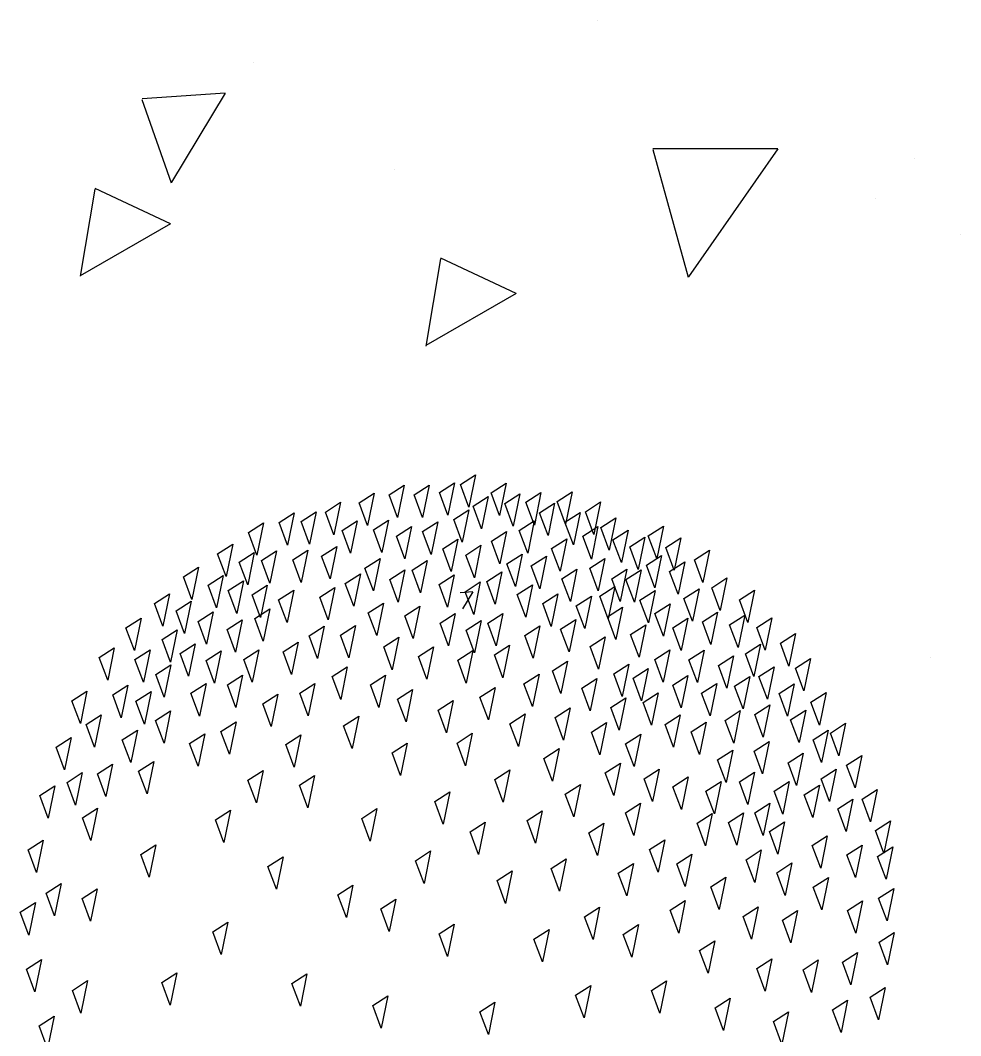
# Model space of a CAD drawing. Header units: inches. Extents: x -7543 to -822, y 102837 to 190349.
# Drawn here: x -837.07059 to -837.06551, y 102837.21679 to 102837.22228 of the extents above; entities that cross this region are included whole.
import ezdxf

# ---------------------------------------------------------------- set-up
doc = ezdxf.new("R2010")
doc.units = ezdxf.units.IN
doc.header["$MEASUREMENT"] = 0
doc.layers.add('BİTKİ', color=96, linetype='Continuous', lineweight=25)

msp = doc.modelspace()

# ---------------------------------------------------------------- linework, layer by layer
at = {"layer": 'BİTKİ'}
for p, q in [((-837.0674725369615, 102837.222276328), (-837.0674725369615, 102837.222276328)), ((-837.0693312191424, 102837.2220484633), (-837.0693312191424, 102837.2220484633)), ((-837.0694840958727, 102837.2218825902), (-837.0699330348684, 102837.2218517069)), ((-837.0694840952648, 102837.2218825892), (-837.0697743486554, 102837.2214007602)), ((-837.0699340514673, 102837.2218488349), (-837.0697753662192, 102837.221397889)), ((-837.0671716326516, 102837.2215786117), (-837.0669791474736, 102837.2208878519)), ((-837.0664954526032, 102837.2215821866), (-837.0671704511357, 102837.2215807791)), ((-837.0664954527331, 102837.2215821856), (-837.0669779655482, 102837.2208900184)), ((-837.0657538949918, 102837.2215267315), (-837.0657538949918, 102837.2215267315)), ((-837.0685685367908, 102837.2214717767), (-837.0685685367908, 102837.2214717767)), ((-837.0701883850147, 102837.2213642536), (-837.0702682186545, 102837.2208929154)), ((-837.0697797323546, 102837.2211764795), (-837.0701873557678, 102837.2213671183)), ((-837.065965378802, 102837.221312014), (-837.065965378802, 102837.221312014)), ((-837.0697797329916, 102837.2211764786), (-837.0702671896788, 102837.220895779)), ((-837.0655062754244, 102837.2211176456), (-837.0655062754244, 102837.2211176456)), ((-837.0683191741141, 102837.2209868575), (-837.0683990077539, 102837.2205155193)), ((-837.0679105225473, 102837.2207990711), (-837.0683181459603, 102837.22098971)), ((-837.0679105231804, 102837.2207990702), (-837.0683979798675, 102837.2205183707)), ((-837.0683246356657, 102837.2197235681), (-837.0682430998113, 102837.2197760006)), ((-837.0682430998113, 102837.2197760006), (-837.0682789381364, 102837.2196009326)), ((-837.0681661339834, 102837.2196448201), (-837.0682118315128, 102837.2197674556)), ((-837.0681302956584, 102837.2198198881), (-837.0681661339834, 102837.2196448201)), ((-837.0680450672551, 102837.219721882), (-837.0679635314007, 102837.2197743145)), ((-837.0679635314007, 102837.2197743145), (-837.0679993697257, 102837.2195992465)), ((-837.0687598209954, 102837.2196681617), (-837.068678285141, 102837.2197205943)), ((-837.068678285141, 102837.2197205943), (-837.0687141234661, 102837.2195455262)), ((-837.0685969478525, 102837.2197108187), (-837.0685154119981, 102837.2197632513)), ((-837.0685512503233, 102837.2195881832), (-837.0685969478525, 102837.2197108187)), ((-837.0685154119981, 102837.2197632513), (-837.0685512503233, 102837.2195881832)), ((-837.0684623750299, 102837.2197113999), (-837.0683808391755, 102837.2197638324)), ((-837.068416677502, 102837.2195887644), (-837.0684623750299, 102837.2197113999)), ((-837.0683808391755, 102837.2197638324), (-837.068416677502, 102837.2195887644)), ((-837.0682789381364, 102837.2196009326), (-837.0683246356657, 102837.2197235681)), ((-837.0679993697257, 102837.2195992465), (-837.0680450672551, 102837.219721882)), ((-837.0679711847549, 102837.2196643339), (-837.0678896489005, 102837.2197167664)), ((-837.0678896489005, 102837.2197167664), (-837.0679254872256, 102837.2195416984)), ((-837.0678574574641, 102837.2196706117), (-837.0677759216097, 102837.2197230442)), ((-837.0677759216097, 102837.2197230442), (-837.0678117599361, 102837.2195479762)), ((-837.0676884498014, 102837.2196742348), (-837.067606913947, 102837.2197266674)), ((-837.067606913947, 102837.2197266674), (-837.0676427522721, 102837.2195515994)), ((-837.0689414948297, 102837.2196181901), (-837.0688599589753, 102837.2196706227)), ((-837.0688599589753, 102837.2196706227), (-837.0688957973018, 102837.2194955546)), ((-837.0687141234661, 102837.2195455262), (-837.0687598209954, 102837.2196681617)), ((-837.0681433589605, 102837.2196491236), (-837.0680618231061, 102837.2197015561)), ((-837.0680618231061, 102837.2197015561), (-837.0680976614326, 102837.2195264881)), ((-837.0679254872256, 102837.2195416984), (-837.0679711847549, 102837.2196643339)), ((-837.0678117599361, 102837.2195479762), (-837.0678574574641, 102837.2196706117)), ((-837.067783574964, 102837.2196130636), (-837.0677020391096, 102837.2196654961)), ((-837.0677020391096, 102837.2196654961), (-837.067737877436, 102837.219490428)), ((-837.0676427522721, 102837.2195515994), (-837.0676884498014, 102837.2196742348)), ((-837.0675352748518, 102837.2196199225), (-837.0674537389974, 102837.219672355)), ((-837.0674537389974, 102837.219672355), (-837.067489577324, 102837.219497287)), ((-837.0691920383482, 102837.2195621344), (-837.0691105024938, 102837.2196145669)), ((-837.0691105024938, 102837.2196145669), (-837.0691463408189, 102837.2194394989)), ((-837.069073099674, 102837.219566988), (-837.068991563821, 102837.2196194206)), ((-837.068991563821, 102837.2196194206), (-837.069027402146, 102837.2194443525)), ((-837.0688957973018, 102837.2194955546), (-837.0689414948297, 102837.2196181901)), ((-837.0682468620493, 102837.2195777893), (-837.0681653261963, 102837.2196302219)), ((-837.0681653261963, 102837.2196302219), (-837.0682011645214, 102837.2194551538)), ((-837.0680976614326, 102837.2195264881), (-837.0681433589605, 102837.2196491236)), ((-837.067737877436, 102837.219490428), (-837.067783574964, 102837.2196130636)), ((-837.0676460341643, 102837.2195630237), (-837.0675644983099, 102837.2196154563)), ((-837.0675644983099, 102837.2196154563), (-837.0676003366365, 102837.2194403882)), ((-837.067489577324, 102837.219497287), (-837.0675352748518, 102837.2196199225)), ((-837.0693580780339, 102837.2195078903), (-837.0692765421795, 102837.2195603228)), ((-837.0692765421795, 102837.2195603228), (-837.0693123805046, 102837.2193852548)), ((-837.0691463408189, 102837.2194394989), (-837.0691920383482, 102837.2195621344)), ((-837.069027402146, 102837.2194443525), (-837.069073099674, 102837.219566988)), ((-837.0688510550431, 102837.2195187598), (-837.0687695191887, 102837.2195711923)), ((-837.0687695191887, 102837.2195711923), (-837.0688053575152, 102837.2193961243)), ((-837.0686820473804, 102837.219522383), (-837.068600511526, 102837.2195748155)), ((-837.068600511526, 102837.2195748155), (-837.0686363498511, 102837.2193997475)), ((-837.0684160682779, 102837.2195119581), (-837.068334532425, 102837.2195643906)), ((-837.068334532425, 102837.2195643906), (-837.06837037075, 102837.2193893226)), ((-837.0682011645214, 102837.2194551538), (-837.0682468620493, 102837.2195777893)), ((-837.0678934111386, 102837.2195185551), (-837.0678118752855, 102837.2195709877)), ((-837.0678118752855, 102837.2195709877), (-837.0678477136106, 102837.2193959196)), ((-837.0676003366365, 102837.2194403882), (-837.0676460341643, 102837.2195630237)), ((-837.0674520912889, 102837.2195349276), (-837.0673705554345, 102837.2195873602)), ((-837.0673705554345, 102837.2195873602), (-837.0674063937597, 102837.2194122921)), ((-837.0693123805046, 102837.2193852548), (-837.0693580780339, 102837.2195078903)), ((-837.0688053575152, 102837.2193961243), (-837.0688510550431, 102837.2195187598)), ((-837.0686363498511, 102837.2193997475), (-837.0686820473804, 102837.219522383)), ((-837.0685569741864, 102837.2194882028), (-837.068475438332, 102837.2195406353)), ((-837.068475438332, 102837.2195406353), (-837.0685112766571, 102837.2193655673)), ((-837.06837037075, 102837.2193893226), (-837.0684160682779, 102837.2195119581)), ((-837.0680438166758, 102837.2194600385), (-837.0679622808213, 102837.219512471)), ((-837.0679622808213, 102837.219512471), (-837.0679981191479, 102837.219337403)), ((-837.0678477136106, 102837.2193959196), (-837.0678934111386, 102837.2195185551)), ((-837.067549261292, 102837.2194867676), (-837.0674677254376, 102837.2195392002)), ((-837.0674677254376, 102837.2195392002), (-837.0675035637626, 102837.2193641321)), ((-837.0674063937597, 102837.2194122921), (-837.0674520912889, 102837.2195349276)), ((-837.0673865867151, 102837.2194672166), (-837.0673050508607, 102837.2195196491)), ((-837.0673050508607, 102837.2195196491), (-837.0673408891857, 102837.2193445811)), ((-837.0671956118167, 102837.2194897414), (-837.0671140759623, 102837.219542174)), ((-837.0671140759623, 102837.219542174), (-837.0671499142873, 102837.219367106)), ((-837.0695243162843, 102837.2193914381), (-837.0694427804298, 102837.2194438706)), ((-837.0694427804298, 102837.2194438706), (-837.0694786187563, 102837.2192688026)), ((-837.0685112766571, 102837.2193655673), (-837.0685569741864, 102837.2194882028)), ((-837.0683068277999, 102837.2194198424), (-837.0682252919455, 102837.2194722749)), ((-837.0682252919455, 102837.2194722749), (-837.0682611302706, 102837.2192972069)), ((-837.0675035637626, 102837.2193641321), (-837.067549261292, 102837.2194867676)), ((-837.0673408891857, 102837.2193445811), (-837.0673865867151, 102837.2194672166)), ((-837.0672144125081, 102837.2194824269), (-837.0672502508332, 102837.2193073588)), ((-837.0671499142873, 102837.219367106), (-837.0671956118167, 102837.2194897414)), ((-837.0671008837833, 102837.2194264966), (-837.0670193479289, 102837.2194789292)), ((-837.0670193479289, 102837.2194789292), (-837.0670551862554, 102837.2193038611)), ((-837.0694786187563, 102837.2192688026), (-837.0695243162843, 102837.2193914381)), ((-837.0694076210165, 102837.2193470949), (-837.0693260851635, 102837.2193995275)), ((-837.0693260851635, 102837.2193995275), (-837.0693619234886, 102837.2192244594)), ((-837.0692876268295, 102837.219355811), (-837.0692060909751, 102837.2194082435)), ((-837.0692060909751, 102837.2194082435), (-837.0692419293016, 102837.2192331754)), ((-837.0691186191668, 102837.2193594341), (-837.0690370833124, 102837.2194118667)), ((-837.0690370833124, 102837.2194118667), (-837.0690729216374, 102837.2192367986)), ((-837.0689620791097, 102837.2193789169), (-837.0688805432553, 102837.2194313495)), ((-837.0688805432553, 102837.2194313495), (-837.0689163815804, 102837.2192562814)), ((-837.0682611302706, 102837.2192972069), (-837.0683068277999, 102837.2194198424)), ((-837.0672502508332, 102837.2193073588), (-837.0672959483625, 102837.2194299943)), ((-837.0672055085759, 102837.219330564), (-837.0671239727214, 102837.2193829966)), ((-837.0671239727214, 102837.2193829966), (-837.0671598110466, 102837.2192079285)), ((-837.0670551862554, 102837.2193038611), (-837.0671008837833, 102837.2194264966)), ((-837.0669456639946, 102837.219359173), (-837.0668641281402, 102837.2194116055)), ((-837.0668641281402, 102837.2194116055), (-837.0668999664654, 102837.2192365375)), ((-837.0693619234886, 102837.2192244594), (-837.0694076210165, 102837.2193470949)), ((-837.0692419293016, 102837.2192331754), (-837.0692876268295, 102837.219355811)), ((-837.0690729216374, 102837.2192367986), (-837.0691186191668, 102837.2193594341)), ((-837.0689163815804, 102837.2192562814), (-837.0689620791097, 102837.2193789169)), ((-837.0687275668718, 102837.2193148291), (-837.0686460310174, 102837.2193672616)), ((-837.0684730660502, 102837.2193033902), (-837.0683915301972, 102837.2193558227)), ((-837.0677826061673, 102837.2192037924), (-837.0678283036951, 102837.2193264279)), ((-837.0675122556041, 102837.2193147726), (-837.0674307197497, 102837.2193672051)), ((-837.0674307197497, 102837.2193672051), (-837.0674665580749, 102837.2191921371)), ((-837.0671598110466, 102837.2192079285), (-837.0672055085759, 102837.219330564)), ((-837.067080435382, 102837.2192963838), (-837.0669988995276, 102837.2193488163)), ((-837.0669988995276, 102837.2193488163), (-837.0670347378526, 102837.2191737483)), ((-837.0668999664654, 102837.2192365375), (-837.0669456639946, 102837.219359173)), ((-837.0697093552274, 102837.2192676713), (-837.069627819373, 102837.2193201038)), ((-837.069627819373, 102837.2193201038), (-837.0696636576995, 102837.2191450358)), ((-837.0695759702968, 102837.219222918), (-837.0694944344424, 102837.2192753506)), ((-837.0694944344424, 102837.2192753506), (-837.0695302727675, 102837.2191002825)), ((-837.0688342365034, 102837.2192319077), (-837.0687527006489, 102837.2192843403)), ((-837.068593192615, 102837.2192532021), (-837.0685116567606, 102837.2193056347)), ((-837.0683262241878, 102837.2192259036), (-837.0682446883334, 102837.2192783362)), ((-837.0673119796415, 102837.2193098507), (-837.0673478179681, 102837.2191347827)), ((-837.0673163340766, 102837.2192529292), (-837.0672347982222, 102837.2193053618)), ((-837.0672347982222, 102837.2193053618), (-837.0672706365473, 102837.2191302937)), ((-837.0670347378526, 102837.2191737483), (-837.067080435382, 102837.2192963838)), ((-837.0696636576995, 102837.2191450358), (-837.0697093552274, 102837.2192676713)), ((-837.0695302727675, 102837.2191002825), (-837.0695759702968, 102837.219222918)), ((-837.0694665312528, 102837.2191930103), (-837.0693849953984, 102837.2192454429)), ((-837.0693849953984, 102837.2192454429), (-837.0694208337235, 102837.2190703748)), ((-837.0693382915159, 102837.2191704172), (-837.0692567556615, 102837.2192228498)), ((-837.0692567556615, 102837.2192228498), (-837.0692925939879, 102837.2190477817)), ((-837.0682805266586, 102837.2191032681), (-837.0683262241878, 102837.2192259036)), ((-837.0681855168453, 102837.2191874509), (-837.0681039809909, 102837.2192398834)), ((-837.0672706365473, 102837.2191302937), (-837.0673163340766, 102837.2192529292)), ((-837.0668522562297, 102837.2192091217), (-837.0667707203768, 102837.2192615543)), ((-837.0667707203768, 102837.2192615543), (-837.0668065587018, 102837.2190864862)), ((-837.069866292415, 102837.2191237724), (-837.0697847565621, 102837.2191762049)), ((-837.0697847565621, 102837.2191762049), (-837.069820594887, 102837.2190011369)), ((-837.0691944176305, 102837.2191435516), (-837.069112881776, 102837.2191959842)), ((-837.069112881776, 102837.2191959842), (-837.0691487201026, 102837.2190209161)), ((-837.0689721744335, 102837.2191575314), (-837.0688906385806, 102837.219209964)), ((-837.0681442477518, 102837.2191864463), (-837.0682131678354, 102837.2191817051)), ((-837.0681442471439, 102837.2191864453), (-837.0681994937117, 102837.2190947344)), ((-837.0673769582095, 102837.219215536), (-837.0674127965347, 102837.219040468)), ((-837.0672405391124, 102837.2191408978), (-837.067159003258, 102837.2191933303)), ((-837.067159003258, 102837.2191933303), (-837.0671948415845, 102837.2190182623)), ((-837.067002661767, 102837.2191506051), (-837.0669211259126, 102837.2192030376)), ((-837.0669211259126, 102837.2192030376), (-837.0669569642376, 102837.2190279696)), ((-837.0668065587018, 102837.2190864862), (-837.0668522562297, 102837.2192091217)), ((-837.0667022478245, 102837.2191432223), (-837.06662071197, 102837.2191956548)), ((-837.06662071197, 102837.2191956548), (-837.0666565502952, 102837.2190205868)), ((-837.069820594887, 102837.2190011369), (-837.069866292415, 102837.2191237724)), ((-837.0697485416343, 102837.2190832916), (-837.0696670057799, 102837.2191357242)), ((-837.0696670057799, 102837.2191357242), (-837.069702844105, 102837.2189606561)), ((-837.0689264769056, 102837.2190348959), (-837.0689721744335, 102837.2191575314)), ((-837.0684309151687, 102837.219109235), (-837.0684667534938, 102837.2189341669)), ((-837.0677206652667, 102837.2190000782), (-837.0677663627947, 102837.2191227137)), ((-837.0671948415845, 102837.2190182623), (-837.0672405391124, 102837.2191408978)), ((-837.06715940039, 102837.2190689142), (-837.0670778645356, 102837.2191213467)), ((-837.0670778645356, 102837.2191213467), (-837.0671137028606, 102837.2189462787)), ((-837.0669569642376, 102837.2190279696), (-837.067002661767, 102837.2191506051)), ((-837.0666565502952, 102837.2190205868), (-837.0667022478245, 102837.2191432223)), ((-837.069702844105, 102837.2189606561), (-837.0697485416343, 102837.2190832916)), ((-837.0696298015262, 102837.2190259372), (-837.0695482656718, 102837.2190783697)), ((-837.0695482656718, 102837.2190783697), (-837.0695841039968, 102837.2189033017)), ((-837.0679824714719, 102837.2190697), (-837.0680183097969, 102837.218894632)), ((-837.0671137028606, 102837.2189462787), (-837.06715940039, 102837.2190689142)), ((-837.0669029209162, 102837.219023728), (-837.0668213850632, 102837.2190761605)), ((-837.0668213850632, 102837.2190761605), (-837.0668572233883, 102837.2189010925)), ((-837.0667558804879, 102837.2190084495), (-837.0666743446335, 102837.219060882)), ((-837.0666743446335, 102837.219060882), (-837.0667101829599, 102837.218885814)), ((-837.0700200630611, 102837.2189914605), (-837.0699385272067, 102837.2190438931)), ((-837.0699385272067, 102837.2190438931), (-837.0699743655318, 102837.218868825)), ((-837.0695841039968, 102837.2189033017), (-837.0696298015262, 102837.2190259372)), ((-837.0672912037988, 102837.2189555041), (-837.0672096679444, 102837.2190079366)), ((-837.0672096679444, 102837.2190079366), (-837.067245506271, 102837.2188328686)), ((-837.0670626275162, 102837.2189926581), (-837.0669810916631, 102837.2190450906)), ((-837.0669810916631, 102837.2190450906), (-837.0670169299882, 102837.2188700226)), ((-837.0668572233883, 102837.2189010925), (-837.0669029209162, 102837.219023728)), ((-837.0667101829599, 102837.218885814), (-837.0667558804879, 102837.2190084495)), ((-837.0666088400595, 102837.218993171), (-837.0665273042051, 102837.2190456035)), ((-837.0665273042051, 102837.2190456035), (-837.0665631425317, 102837.2188705355)), ((-837.0699743655318, 102837.218868825), (-837.0700200630611, 102837.2189914605)), ((-837.0698241415334, 102837.2189296172), (-837.069742605679, 102837.2189820497)), ((-837.069742605679, 102837.2189820497), (-837.0697784440042, 102837.2188069817)), ((-837.0689834746779, 102837.218826328), (-837.0690291722058, 102837.2189489635)), ((-837.0675104790189, 102837.2188909033), (-837.0674289431645, 102837.2189433358)), ((-837.0674289431645, 102837.2189433358), (-837.0674647814895, 102837.2187682678)), ((-837.067245506271, 102837.2188328686), (-837.0672912037988, 102837.2189555041)), ((-837.0670169299882, 102837.2188700226), (-837.0670626275162, 102837.2189926581)), ((-837.0665631425317, 102837.2188705355), (-837.0666088400595, 102837.218993171)), ((-837.0664807988886, 102837.2189083698), (-837.0663992630342, 102837.2189608024)), ((-837.0663992630342, 102837.2189608024), (-837.0664351013608, 102837.2187857343)), ((-837.0697784440042, 102837.2188069817), (-837.0698241415334, 102837.2189296172)), ((-837.0697273686596, 102837.2188533611), (-837.0696458328067, 102837.2189057936)), ((-837.0696458328067, 102837.2189057936), (-837.0696816711318, 102837.2187307256)), ((-837.0685799547773, 102837.2187658633), (-837.0686256523052, 102837.2188884988)), ((-837.0685441164508, 102837.2189409314), (-837.0685799547773, 102837.2187658633)), ((-837.0683565066612, 102837.2188896611), (-837.0683923449863, 102837.218714593)), ((-837.0679454657826, 102837.218897705), (-837.0679813041091, 102837.2187226369)), ((-837.0674647814895, 102837.2187682678), (-837.0675104790189, 102837.2188909033)), ((-837.0666697951349, 102837.2188520977), (-837.0665882592818, 102837.2189045302)), ((-837.0665882592818, 102837.2189045302), (-837.066624097607, 102837.2187294622)), ((-837.0664351013608, 102837.2187857343), (-837.0664807988886, 102837.2189083698)), ((-837.0701645326416, 102837.218831702), (-837.0700829967872, 102837.2188841345)), ((-837.0700829967872, 102837.2188841345), (-837.0701188351137, 102837.2187090665)), ((-837.0699715790923, 102837.2188204796), (-837.0698900432379, 102837.2188729121)), ((-837.0698900432379, 102837.2188729121), (-837.069925881563, 102837.218697844)), ((-837.0696816711318, 102837.2187307256), (-837.0697273686596, 102837.2188533611)), ((-837.0695866613171, 102837.2188149083), (-837.0695051254642, 102837.2188673409)), ((-837.0695051254642, 102837.2188673409), (-837.0695409637892, 102837.2186922728)), ((-837.0693832188131, 102837.2188215736), (-837.0693016829587, 102837.2188740061)), ((-837.0683923449863, 102837.218714593), (-837.0684380425156, 102837.2188372285)), ((-837.068143763093, 102837.2188688796), (-837.068179601418, 102837.2186938115)), ((-837.0679813041091, 102837.2187226369), (-837.068027001637, 102837.2188452724)), ((-837.067160194651, 102837.218820082), (-837.0670786587966, 102837.2188725145)), ((-837.0670786587966, 102837.2188725145), (-837.0671144971218, 102837.2186974465)), ((-837.0669755528385, 102837.2188194326), (-837.0668940169841, 102837.2188718651)), ((-837.0668940169841, 102837.2188718651), (-837.0669298553091, 102837.2186967971)), ((-837.0668160448031, 102837.2187882945), (-837.0667345089487, 102837.218840727)), ((-837.0667345089487, 102837.218840727), (-837.0667703472751, 102837.218665659)), ((-837.066624097607, 102837.2187294622), (-837.0666697951349, 102837.2188520977)), ((-837.0701188351137, 102837.2187090665), (-837.0701645326416, 102837.218831702)), ((-837.069925881563, 102837.218697844), (-837.0699715790923, 102837.2188204796)), ((-837.06985917207, 102837.2187399509), (-837.0697776362156, 102837.2187923835)), ((-837.0697776362156, 102837.2187923835), (-837.0698134745421, 102837.2186173154)), ((-837.0695409637892, 102837.2186922728), (-837.0695866613171, 102837.2188149083)), ((-837.0689046947084, 102837.2187281591), (-837.0688231588554, 102837.2187805917)), ((-837.0688231588554, 102837.2187805917), (-837.0688589971805, 102837.2186055236)), ((-837.068179601418, 102837.2186938115), (-837.0682252989474, 102837.218816447)), ((-837.0677143186535, 102837.2187598219), (-837.0676327827991, 102837.2188122545)), ((-837.0676327827991, 102837.2188122545), (-837.0676686211256, 102837.2186371864)), ((-837.0673826364125, 102837.2187438941), (-837.0673011005581, 102837.2187963266)), ((-837.0673011005581, 102837.2187963266), (-837.0673369388846, 102837.2186212586)), ((-837.0671144971218, 102837.2186974465), (-837.067160194651, 102837.218820082)), ((-837.0669298553091, 102837.2186967971), (-837.0669755528385, 102837.2188194326)), ((-837.0667703472751, 102837.218665659), (-837.0668160448031, 102837.2187882945)), ((-837.066597166715, 102837.2187284791), (-837.0665156308606, 102837.2187809117)), ((-837.0665156308606, 102837.2187809117), (-837.0665514691857, 102837.2186058436)), ((-837.0663998587307, 102837.2187741782), (-837.0663183228763, 102837.2188266107)), ((-837.0663183228763, 102837.2188266107), (-837.0663541612014, 102837.2186515427)), ((-837.0656676863026, 102837.2188314442), (-837.0656676863026, 102837.2188314442)), ((-837.0698134745421, 102837.2186173154), (-837.06985917207, 102837.2187399509)), ((-837.0686982842274, 102837.2186842034), (-837.068616748373, 102837.218736636)), ((-837.068616748373, 102837.218736636), (-837.068652586698, 102837.2185615679)), ((-837.0678678907336, 102837.2186897182), (-837.0677863548792, 102837.2187421507)), ((-837.0677863548792, 102837.2187421507), (-837.0678221932043, 102837.2185670827)), ((-837.0676686211256, 102837.2186371864), (-837.0677143186535, 102837.2187598219)), ((-837.0673369388846, 102837.2186212586), (-837.0673826364125, 102837.2187438941)), ((-837.0672773532376, 102837.2187192729), (-837.0671958173831, 102837.2187717055)), ((-837.0671958173831, 102837.2187717055), (-837.0672316557082, 102837.2185966375)), ((-837.0670636203432, 102837.2186816178), (-837.0669820844888, 102837.2187340503)), ((-837.0669820844888, 102837.2187340503), (-837.0670179228154, 102837.2185589823)), ((-837.0667287715594, 102837.218677277), (-837.066647235705, 102837.2187297096)), ((-837.066647235705, 102837.2187297096), (-837.0666830740314, 102837.2185546415)), ((-837.0665514691857, 102837.2186058436), (-837.066597166715, 102837.2187284791)), ((-837.0663541612014, 102837.2186515427), (-837.0663998587307, 102837.2187741782)), ((-837.0700911134616, 102837.2186290017), (-837.0700095776072, 102837.2186814343)), ((-837.0700095776072, 102837.2186814343), (-837.0700454159323, 102837.2185063662)), ((-837.068652586698, 102837.2185615679), (-837.0686982842274, 102837.2186842034)), ((-837.0681059666451, 102837.2186178028), (-837.0680244307907, 102837.2186702354)), ((-837.0680244307907, 102837.2186702354), (-837.0680602691157, 102837.2184951673)), ((-837.0678221932043, 102837.2185670827), (-837.0678678907336, 102837.2186897182)), ((-837.0675550091842, 102837.2186664757), (-837.0674734733298, 102837.2187189083)), ((-837.0674734733298, 102837.2187189083), (-837.0675093116562, 102837.2185438402)), ((-837.0672316557082, 102837.2185966375), (-837.0672773532376, 102837.2187192729)), ((-837.0670179228154, 102837.2185589823), (-837.0670636203432, 102837.2186816178)), ((-837.0669072788521, 102837.2186388925), (-837.0668257429977, 102837.2186913251)), ((-837.0668257429977, 102837.2186913251), (-837.0668615813229, 102837.218516257)), ((-837.0666830740314, 102837.2185546415), (-837.0667287715594, 102837.218677277)), ((-837.0664879262356, 102837.2186363634), (-837.0664063903826, 102837.2186887959)), ((-837.0664063903826, 102837.2186887959), (-837.0664422287076, 102837.2185137279)), ((-837.0703123673325, 102837.2185981483), (-837.070230831478, 102837.2186505808)), ((-837.070230831478, 102837.2186505808), (-837.0702666698031, 102837.2184755128)), ((-837.0700454159323, 102837.2185063662), (-837.0700911134616, 102837.2186290017)), ((-837.0699660402677, 102837.2185948215), (-837.0698845044133, 102837.2186472541)), ((-837.0698845044133, 102837.2186472541), (-837.0699203427383, 102837.218472186)), ((-837.0685514423636, 102837.2186067169), (-837.0684699065092, 102837.2186591494)), ((-837.0684699065092, 102837.2186591494), (-837.0685057448356, 102837.2184840813)), ((-837.0680602691157, 102837.2184951673), (-837.0681059666451, 102837.2186178028)), ((-837.0675093116562, 102837.2185438402), (-837.0675550091842, 102837.2186664757)), ((-837.0673988662576, 102837.2185615424), (-837.0673173304032, 102837.218613975)), ((-837.0673173304032, 102837.218613975), (-837.0673531687297, 102837.2184389069)), ((-837.0672235255091, 102837.2185883398), (-837.0671419896547, 102837.2186407724)), ((-837.0671419896547, 102837.2186407724), (-837.0671778279798, 102837.2184657043)), ((-837.0668615813229, 102837.218516257), (-837.0669072788521, 102837.2186388925)), ((-837.0664422287076, 102837.2185137279), (-837.0664879262356, 102837.2186363634)), ((-837.0663159505946, 102837.2185893656), (-837.0662344147415, 102837.2186417981)), ((-837.0662344147415, 102837.2186417981), (-837.0662702530667, 102837.2184667301)), ((-837.0702666698031, 102837.2184755128), (-837.0703123673325, 102837.2185981483)), ((-837.0699203427383, 102837.218472186), (-837.0699660402677, 102837.2185948215)), ((-837.0685057448356, 102837.2184840813), (-837.0685514423636, 102837.2186067169)), ((-837.0683325642756, 102837.2185469015), (-837.0682510284212, 102837.218599334)), ((-837.0682510284212, 102837.218599334), (-837.0682868667462, 102837.218424266)), ((-837.067699478766, 102837.2185067172), (-837.0676179429116, 102837.2185591497)), ((-837.0676179429116, 102837.2185591497), (-837.0676537812367, 102837.2183840817)), ((-837.0673531687297, 102837.2184389069), (-837.0673988662576, 102837.2185615424)), ((-837.0671778279798, 102837.2184657043), (-837.0672235255091, 102837.2185883398)), ((-837.0666197296459, 102837.2185229532), (-837.0665381937915, 102837.2185753858)), ((-837.0665381937915, 102837.2185753858), (-837.0665740321166, 102837.2184003178)), ((-837.0662702530667, 102837.2184667301), (-837.0663159505946, 102837.2185893656)), ((-837.0702355830422, 102837.2184692432), (-837.0701540471878, 102837.2185216757)), ((-837.0701540471878, 102837.2185216757), (-837.0701898855142, 102837.2183466077)), ((-837.0688429523739, 102837.2184622368), (-837.0687614165195, 102837.2185146693)), ((-837.0687614165195, 102837.2185146693), (-837.0687972548445, 102837.2183396013)), ((-837.0682868667462, 102837.218424266), (-837.0683325642756, 102837.2185469015)), ((-837.0679436891974, 102837.2184738357), (-837.067862153343, 102837.2185262682)), ((-837.067862153343, 102837.2185262682), (-837.0678979916694, 102837.2183512002)), ((-837.0676537812367, 102837.2183840817), (-837.067699478766, 102837.2185067172)), ((-837.0667794362458, 102837.2184918833), (-837.0666979003914, 102837.2185443159)), ((-837.0666979003914, 102837.2185443159), (-837.0667337387179, 102837.2183692478)), ((-837.0665740321166, 102837.2184003178), (-837.0666197296459, 102837.2185229532)), ((-837.0664257867705, 102837.2184948572), (-837.0663442509161, 102837.2185472897)), ((-837.0663442509161, 102837.2185472897), (-837.0663800892412, 102837.2183722217)), ((-837.0701898855142, 102837.2183466077), (-837.0702355830422, 102837.2184692432)), ((-837.0687972548445, 102837.2183396013), (-837.0688429523739, 102837.2184622368)), ((-837.0678979916694, 102837.2183512002), (-837.0679436891974, 102837.2184738357)), ((-837.0675025679124, 102837.2184280001), (-837.067421032058, 102837.2184804327)), ((-837.067421032058, 102837.2184804327), (-837.067456870383, 102837.2183053646)), ((-837.0667337387179, 102837.2183692478), (-837.0667794362458, 102837.2184918833)), ((-837.0663800892412, 102837.2183722217), (-837.0664257867705, 102837.2184948572)), ((-837.0662100752239, 102837.2184234547), (-837.066128539371, 102837.2184758872)), ((-837.066128539371, 102837.2184758872), (-837.066164377696, 102837.2183008192)), ((-837.0703976654249, 102837.2183475044), (-837.0703161295705, 102837.218399937)), ((-837.0703161295705, 102837.218399937), (-837.0703519678955, 102837.2182248689)), ((-837.0700397277028, 102837.2183866638), (-837.0699581918498, 102837.2184390963)), ((-837.0699581918498, 102837.2184390963), (-837.0699940301748, 102837.2182640283)), ((-837.0691562310525, 102837.2183610631), (-837.0690746951996, 102837.2184134957)), ((-837.068229855448, 102837.2183694035), (-837.0681483195935, 102837.218421836)), ((-837.0681483195935, 102837.218421836), (-837.0681841579186, 102837.218246768)), ((-837.067456870383, 102837.2183053646), (-837.0675025679124, 102837.2184280001)), ((-837.0673181246657, 102837.2183651427), (-837.0672365888113, 102837.2184175753)), ((-837.0672365888113, 102837.2184175753), (-837.0672724271363, 102837.2182425072)), ((-837.0663040786854, 102837.2183868818), (-837.066222542831, 102837.2184393143)), ((-837.066222542831, 102837.2184393143), (-837.0662583811561, 102837.2182642463)), ((-837.066164377696, 102837.2183008192), (-837.0662100752239, 102837.2184234547)), ((-837.0703519678955, 102837.2182248689), (-837.0703976654249, 102837.2183475044)), ((-837.0699940301748, 102837.2182640283), (-837.0700397277028, 102837.2183866638)), ((-837.0685805369462, 102837.2183158087), (-837.0684990010918, 102837.2183682412)), ((-837.0684990010918, 102837.2183682412), (-837.068534839417, 102837.2181931732)), ((-837.0681841579186, 102837.218246768), (-837.068229855448, 102837.2183694035)), ((-837.0677596430812, 102837.2182865621), (-837.0676781072268, 102837.2183389947)), ((-837.0676781072268, 102837.2183389947), (-837.0677139455519, 102837.2181639266)), ((-837.0672724271363, 102837.2182425072), (-837.0673181246657, 102837.2183651427)), ((-837.0666234918854, 102837.218324742), (-837.066541956031, 102837.2183771745)), ((-837.066541956031, 102837.2183771745), (-837.066577794356, 102837.2182021065)), ((-837.0662583811561, 102837.2182642463), (-837.0663040786854, 102837.2183868818)), ((-837.068534839417, 102837.2181931732), (-837.0685805369462, 102837.2183158087)), ((-837.0677139455519, 102837.2181639266), (-837.0677596430812, 102837.2182865621)), ((-837.0668207998696, 102837.2182790429), (-837.0667392640152, 102837.2183314754)), ((-837.0667392640152, 102837.2183314754), (-837.0667751023402, 102837.2181564074)), ((-837.066577794356, 102837.2182021065), (-837.0666234918854, 102837.218324742)), ((-837.0664390486372, 102837.2182618846), (-837.0663575127843, 102837.2183143171)), ((-837.0663575127843, 102837.2183143171), (-837.0663933511094, 102837.2181392491)), ((-837.0661230005462, 102837.2182502292), (-837.0660414646918, 102837.2183026618)), ((-837.0660414646918, 102837.2183026618), (-837.066077303017, 102837.2181275937)), ((-837.0701738407076, 102837.2182033208), (-837.0700923048532, 102837.2182557534)), ((-837.0700923048532, 102837.2182557534), (-837.0701281431784, 102837.2180806853)), ((-837.0699515975107, 102837.2182173006), (-837.0698700616563, 102837.2182697332)), ((-837.0698700616563, 102837.2182697332), (-837.0699058999814, 102837.2180946651)), ((-837.0674281594048, 102837.2182084262), (-837.0673466235519, 102837.2182608588)), ((-837.0673466235519, 102837.2182608588), (-837.067382461877, 102837.2180857907)), ((-837.067218582381, 102837.2181760576), (-837.0671370465266, 102837.2182284902)), ((-837.0667751023402, 102837.2181564074), (-837.0668207998696, 102837.2182790429)), ((-837.0663933511094, 102837.2181392491), (-837.0664390486372, 102837.2182618846)), ((-837.066077303017, 102837.2181275937), (-837.0661230005462, 102837.2182502292)), ((-837.0703377693649, 102837.2181568014), (-837.0702562335105, 102837.218209234)), ((-837.0702562335105, 102837.218209234), (-837.0702920718355, 102837.2180341659)), ((-837.0701281431784, 102837.2180806853), (-837.0701738407076, 102837.2182033208)), ((-837.0699058999814, 102837.2180946651), (-837.0699515975107, 102837.2182173006)), ((-837.0693602692545, 102837.2181677737), (-837.0692787334001, 102837.2182202062)), ((-837.0692787334001, 102837.2182202062), (-837.0693145717253, 102837.2180451382)), ((-837.0680260193128, 102837.2181725709), (-837.0679444834584, 102837.2182250034)), ((-837.0679444834584, 102837.2182250034), (-837.067980321785, 102837.2180499354)), ((-837.067382461877, 102837.2180857907), (-837.0674281594048, 102837.2182084262)), ((-837.0671728848516, 102837.2180534221), (-837.067218582381, 102837.2181760576)), ((-837.0667022583274, 102837.2181594804), (-837.066620722473, 102837.218211913)), ((-837.066620722473, 102837.218211913), (-837.066656560798, 102837.2180368449)), ((-837.0662609384764, 102837.2181758529), (-837.066179402622, 102837.2182282855)), ((-837.066215240947, 102837.2180532174), (-837.0662609384764, 102837.2181758529)), ((-837.066179402622, 102837.2182282855), (-837.066215240947, 102837.2180532174)), ((-837.067980321785, 102837.2180499354), (-837.0680260193128, 102837.2181725709)), ((-837.0676444666465, 102837.2180932045), (-837.0675629307935, 102837.218145637)), ((-837.0675629307935, 102837.218145637), (-837.0675987691186, 102837.217970569)), ((-837.0668839321617, 102837.2181095088), (-837.0668023963073, 102837.2181619413)), ((-837.0668023963073, 102837.2181619413), (-837.0668382346337, 102837.2179868733)), ((-837.066656560798, 102837.2180368449), (-837.0667022583274, 102837.2181594804)), ((-837.0665146485364, 102837.2181082101), (-837.066433112682, 102837.2181606426)), ((-837.066433112682, 102837.2181606426), (-837.0664689510085, 102837.2179855746)), ((-837.0663519739595, 102837.2180886591), (-837.0662704381051, 102837.2181410916)), ((-837.0662704381051, 102837.2181410916), (-837.0663062764302, 102837.2179660236)), ((-837.0704404325322, 102837.217962638), (-837.0704861300602, 102837.2180852735)), ((-837.0683497869477, 102837.2180535095), (-837.0682682510933, 102837.2181059421)), ((-837.0682682510933, 102837.2181059421), (-837.0683040894183, 102837.217930874)), ((-837.0675987691186, 102837.217970569), (-837.0676444666465, 102837.2180932045)), ((-837.0664689510085, 102837.2179855746), (-837.0665146485364, 102837.2181082101)), ((-837.0663062764302, 102837.2179660236), (-837.0663519739595, 102837.2180886591)), ((-837.0661706972544, 102837.2180142146), (-837.0660891614, 102837.2180666471)), ((-837.0660891614, 102837.2180666471), (-837.0661249997264, 102837.2178915791)), ((-837.06603909241, 102837.2180654166), (-837.0659575565556, 102837.2181178492)), ((-837.0659933948821, 102837.2179427811), (-837.06603909241, 102837.2180654166)), ((-837.0659575565556, 102837.2181178492), (-837.0659933948821, 102837.2179427811)), ((-837.0687444029162, 102837.2179621114), (-837.0686628670618, 102837.2180145439)), ((-837.0686628670618, 102837.2180145439), (-837.0686987053869, 102837.2178394759)), ((-837.0683040894183, 102837.217930874), (-837.0683497869477, 102837.2180535095)), ((-837.0673193160574, 102837.2179918944), (-837.067237780203, 102837.2180443269)), ((-837.067237780203, 102837.2180443269), (-837.067273618528, 102837.2178692589)), ((-837.0666193395173, 102837.2179915415), (-837.0665378036629, 102837.218043974)), ((-837.0665378036629, 102837.218043974), (-837.0665736419879, 102837.217868906)), ((-837.0661249997264, 102837.2178915791), (-837.0661706972544, 102837.2180142146)), ((-837.0686987053869, 102837.2178394759), (-837.0687444029162, 102837.2179621114)), ((-837.0678514728254, 102837.217950536), (-837.067769936971, 102837.2180029686)), ((-837.067769936971, 102837.2180029686), (-837.0678057752962, 102837.2178279005)), ((-837.067273618528, 102837.2178692589), (-837.0673193160574, 102837.2179918944)), ((-837.0681594077444, 102837.2178894102), (-837.0680778718914, 102837.2179418428)), ((-837.0680778718914, 102837.2179418428), (-837.0681137102165, 102837.2177667747)), ((-837.0678057752962, 102837.2178279005), (-837.0678514728254, 102837.217950536)), ((-837.0675168226062, 102837.2178839872), (-837.0674352867532, 102837.2179364198)), ((-837.0674352867532, 102837.2179364198), (-837.0674711250782, 102837.2177613517)), ((-837.0665403780101, 102837.2178910971), (-837.0664588421572, 102837.2179435297)), ((-837.0664588421572, 102837.2179435297), (-837.0664946804823, 102837.2177684616)), ((-837.0659676518808, 102837.2178964637), (-837.0658861160264, 102837.2179488962)), ((-837.0658861160264, 102837.2179488962), (-837.0659219543516, 102837.2177738282)), ((-837.0681137102165, 102837.2177667747), (-837.0681594077444, 102837.2178894102)), ((-837.0674711250782, 102837.2177613517), (-837.0675168226062, 102837.2178839872)), ((-837.0664946804823, 102837.2177684616), (-837.0665403780101, 102837.2178910971)), ((-837.0663090323164, 102837.2178154221), (-837.066227496462, 102837.2178678547)), ((-837.066227496462, 102837.2178678547), (-837.0662633347872, 102837.2176927867)), ((-837.0659219543516, 102837.2177738282), (-837.0659676518808, 102837.2178964637)), ((-837.0704681236299, 102837.2178437558), (-837.070503961955, 102837.2176686878)), ((-837.0662633347872, 102837.2176927867), (-837.0663090323164, 102837.2178154221)), ((-837.0661214225255, 102837.2177641519), (-837.0660398866711, 102837.2178165844)), ((-837.0660398866711, 102837.2178165844), (-837.0660757249976, 102837.2176415164)), ((-837.0659555814058, 102837.2177561879), (-837.0658740455514, 102837.2178086205)), ((-837.0658740455514, 102837.2178086205), (-837.0659098838764, 102837.2176335524)), ((-837.0684540842976, 102837.2177333431), (-837.0683725484431, 102837.2177857756)), ((-837.0683725484431, 102837.2177857756), (-837.0684083867696, 102837.2176107076)), ((-837.0677208608067, 102837.2176906978), (-837.0676393249537, 102837.2177431304)), ((-837.0676393249537, 102837.2177431304), (-837.0676751632789, 102837.2175680623)), ((-837.0660757249976, 102837.2176415164), (-837.0661214225255, 102837.2177641519)), ((-837.0659098838764, 102837.2176335524), (-837.0659555814058, 102837.2177561879)), ((-837.0684083867696, 102837.2176107076), (-837.0684540842976, 102837.2177333431)), ((-837.0676751632789, 102837.2175680623), (-837.0677208608067, 102837.2176906978)), ((-837.0673579102687, 102837.2176662249), (-837.0672763744143, 102837.2177186575)), ((-837.0672763744143, 102837.2177186575), (-837.0673122127394, 102837.2175435894)), ((-837.0665004043454, 102837.2176684812), (-837.066418868491, 102837.2177209137)), ((-837.066418868491, 102837.2177209137), (-837.0664547068161, 102837.2175458457)), ((-837.0680131615771, 102837.2176252995), (-837.0679316257242, 102837.217677732)), ((-837.0679674640493, 102837.217502664), (-837.0680131615771, 102837.2176252995)), ((-837.0679316257242, 102837.217677732), (-837.0679674640493, 102837.217502664)), ((-837.0673122127394, 102837.2175435894), (-837.0673579102687, 102837.2176662249)), ((-837.0664547068161, 102837.2175458457), (-837.0665004043454, 102837.2176684812)), ((-837.0663034934918, 102837.2175897641), (-837.0662219576374, 102837.2176421967)), ((-837.0662219576374, 102837.2176421967), (-837.0662577959624, 102837.2174671286)), ((-837.0688740326093, 102837.2175492481), (-837.0687924967549, 102837.2176016806)), ((-837.0687924967549, 102837.2176016806), (-837.06882833508, 102837.2174266126)), ((-837.0662577959624, 102837.2174671286), (-837.0663034934918, 102837.2175897641)), ((-837.0659500425811, 102837.2175305299), (-837.0658685067267, 102837.2175829624)), ((-837.0658685067267, 102837.2175829624), (-837.0659043450516, 102837.2174078944)), ((-837.06882833508, 102837.2174266126), (-837.0688740326093, 102837.2175492481)), ((-837.0686426869142, 102837.2174735731), (-837.0685611510597, 102837.2175260056)), ((-837.0685611510597, 102837.2175260056), (-837.0685969893863, 102837.2173509376)), ((-837.0664732585509, 102837.2175486885), (-837.0664732585509, 102837.2175486885)), ((-837.0661192488097, 102837.2174646987), (-837.0660377129552, 102837.2175171312)), ((-837.0660377129552, 102837.2175171312), (-837.0660735512804, 102837.2173420632)), ((-837.0659043450516, 102837.2174078944), (-837.0659500425811, 102837.2175305299)), ((-837.0705914202385, 102837.2174540667), (-837.0705098843841, 102837.2175064993)), ((-837.0705098843841, 102837.2175064993), (-837.0705457227092, 102837.2173314312)), ((-837.0675401797995, 102837.2174296291), (-837.0674586439451, 102837.2174820617)), ((-837.066601428015, 102837.2175139311), (-837.066601428015, 102837.2175139311)), ((-837.066469930308, 102837.2174111039), (-837.0663883944536, 102837.2174635364)), ((-837.0663883944536, 102837.2174635364), (-837.0664242327787, 102837.2172884684)), ((-837.0660735512804, 102837.2173420632), (-837.0661192488097, 102837.2174646987)), ((-837.0664242327787, 102837.2172884684), (-837.066469930308, 102837.2174111039)), ((-837.0682455000994, 102837.2173899342), (-837.0682813384244, 102837.2172148661)), ((-837.0682813384244, 102837.2172148661), (-837.0683270359538, 102837.2173375016)), ((-837.0669179803754, 102837.217247141), (-837.066836444521, 102837.2172995736)), ((-837.0659476702992, 102837.2172932848), (-837.0658661344448, 102837.2173457173)), ((-837.0658661344448, 102837.2173457173), (-837.0659019727699, 102837.2171706493)), ((-837.0659019727699, 102837.2171706493), (-837.0659476702992, 102837.2172932848)), ((-837.0666084639347, 102837.2171501034), (-837.0665269280803, 102837.2172025359)), ((-837.0665269280803, 102837.2172025359), (-837.0665627664055, 102837.2170274679)), ((-837.0663581189822, 102837.2171439511), (-837.0662765831278, 102837.2171963836)), ((-837.0662765831278, 102837.2171963836), (-837.066312421453, 102837.2170213156)), ((-837.0661451768494, 102837.2171853776), (-837.066063640995, 102837.2172378102)), ((-837.0660994793201, 102837.2170627421), (-837.0661451768494, 102837.2171853776)), ((-837.066063640995, 102837.2172378102), (-837.0660994793201, 102837.2170627421)), ((-837.0665627664055, 102837.2170274679), (-837.0666084639347, 102837.2171501034)), ((-837.066312421453, 102837.2170213156), (-837.0663581189822, 102837.2171439511)), ((-837.0691227995411, 102837.217069323), (-837.0690412636867, 102837.2171217556)), ((-837.0690412636867, 102837.2171217556), (-837.0690771020131, 102837.2169466875)), ((-837.0690771020131, 102837.2169466875), (-837.0691227995411, 102837.217069323)), ((-837.0659955655733, 102837.216995062), (-837.0659140297189, 102837.2170474946)), ((-837.0659140297189, 102837.2170474946), (-837.0659498680454, 102837.2168724266)), ((-837.068685043365, 102837.2169496923), (-837.0686035075106, 102837.2170021249)), ((-837.0686035075106, 102837.2170021249), (-837.0686393458357, 102837.2168270568)), ((-837.0661992066434, 102837.2169261887), (-837.066117670789, 102837.2169786213)), ((-837.066117670789, 102837.2169786213), (-837.0661535091155, 102837.2168035533)), ((-837.0659498680454, 102837.2168724266), (-837.0659955655733, 102837.216995062)), ((-837.0686393458357, 102837.2168270568), (-837.068685043365, 102837.2169496923)), ((-837.0665186198432, 102837.2168640489), (-837.0664370839888, 102837.2169164815)), ((-837.0664370839888, 102837.2169164815), (-837.0664729223154, 102837.2167414134)), ((-837.0661535091155, 102837.2168035533), (-837.0661992066434, 102837.2169261887)), ((-837.0704901013671, 102837.2168411123), (-837.0704085655141, 102837.2168935449)), ((-837.0704085655141, 102837.2168935449), (-837.0704444038391, 102837.2167184768)), ((-837.0704444038391, 102837.2167184768), (-837.0704901013671, 102837.2168411123))]:
    msp.add_line(p, q, dxfattribs=at)
at = {"layer": 'BİTKİ', "color": 222}
for p, q in [((-837.0682118315128, 102837.2197674556), (-837.0681302956584, 102837.2198198881)), ((-837.0681817546059, 102837.2193856622), (-837.0681002187515, 102837.2194380947)), ((-837.0681002187515, 102837.2194380947), (-837.068136057078, 102837.2192630267)), ((-837.0679981191479, 102837.219337403), (-837.0680438166758, 102837.2194600385)), ((-837.0677184675206, 102837.2194209364), (-837.0676369316661, 102837.2194733689)), ((-837.0676369316661, 102837.2194733689), (-837.0676727699927, 102837.2192983009)), ((-837.0672959483625, 102837.2194299943), (-837.0672144125081, 102837.2194824269)), ((-837.068136057078, 102837.2192630267), (-837.0681817546059, 102837.2193856622)), ((-837.067959709975, 102837.2193374339), (-837.0678781741206, 102837.2193898665)), ((-837.0678781741206, 102837.2193898665), (-837.0679140124456, 102837.2192147984)), ((-837.0676727699927, 102837.2192983009), (-837.0677184675206, 102837.2194209364)), ((-837.0686460310174, 102837.2193672616), (-837.0686818693424, 102837.2191921936)), ((-837.0683915301972, 102837.2193558227), (-837.0684273685223, 102837.2191807547)), ((-837.0679140124456, 102837.2192147984), (-837.067959709975, 102837.2193374339)), ((-837.0678283036951, 102837.2193264279), (-837.0677467678422, 102837.2193788605)), ((-837.0677467678422, 102837.2193788605), (-837.0677826061673, 102837.2192037924)), ((-837.0687527006489, 102837.2192843403), (-837.0687885389755, 102837.2191092722)), ((-837.0686818693424, 102837.2191921936), (-837.0687275668718, 102837.2193148291)), ((-837.0685116567606, 102837.2193056347), (-837.0685474950857, 102837.2191305666)), ((-837.0684273685223, 102837.2191807547), (-837.0684730660502, 102837.2193033902)), ((-837.0682446883334, 102837.2192783362), (-837.0682805266586, 102837.2191032681)), ((-837.0680695461496, 102837.2192429255), (-837.0679880102952, 102837.219295358)), ((-837.0679880102952, 102837.219295358), (-837.0680238486216, 102837.21912029)), ((-837.0676626611399, 102837.219256256), (-837.067581125287, 102837.2193086885)), ((-837.067581125287, 102837.2193086885), (-837.0676169636121, 102837.2191336204)), ((-837.0674665580749, 102837.2191921371), (-837.0675122556041, 102837.2193147726)), ((-837.067393515496, 102837.2192574182), (-837.0673119796415, 102837.2193098507)), ((-837.0687885389755, 102837.2191092722), (-837.0688342365034, 102837.2192319077)), ((-837.0685474950857, 102837.2191305666), (-837.068593192615, 102837.2192532021)), ((-837.0681039809909, 102837.2192398834), (-837.068139819316, 102837.2190648154)), ((-837.0680238486216, 102837.21912029), (-837.0680695461496, 102837.2192429255)), ((-837.0679039035944, 102837.2191727535), (-837.06782236774, 102837.219225186)), ((-837.06782236774, 102837.219225186), (-837.0678582060664, 102837.219050118)), ((-837.0676169636121, 102837.2191336204), (-837.0676626611399, 102837.219256256)), ((-837.0673478179681, 102837.2191347827), (-837.067393515496, 102837.2192574182)), ((-837.0694208337235, 102837.2190703748), (-837.0694665312528, 102837.2191930103)), ((-837.0692925939879, 102837.2190477817), (-837.0693382915159, 102837.2191704172)), ((-837.0688906385806, 102837.219209964), (-837.0689264769056, 102837.2190348959)), ((-837.068139819316, 102837.2190648154), (-837.0681855168453, 102837.2191874509)), ((-837.0678582060664, 102837.219050118), (-837.0679039035944, 102837.2191727535)), ((-837.0677663627947, 102837.2191227137), (-837.0676848269403, 102837.2191751462)), ((-837.0676848269403, 102837.2191751462), (-837.0677206652667, 102837.2190000782)), ((-837.067584887525, 102837.2191104772), (-837.0675033516706, 102837.2191629098)), ((-837.0675033516706, 102837.2191629098), (-837.0675391899971, 102837.2189878417)), ((-837.0674584940639, 102837.2191631035), (-837.0673769582095, 102837.219215536)), ((-837.0674127965347, 102837.219040468), (-837.0674584940639, 102837.2191631035)), ((-837.0691487201026, 102837.2190209161), (-837.0691944176305, 102837.2191435516)), ((-837.0687095604413, 102837.2190733114), (-837.0686280245869, 102837.219125744)), ((-837.0686280245869, 102837.219125744), (-837.0686638629121, 102837.2189506759)), ((-837.0685124510217, 102837.2190568024), (-837.0684309151687, 102837.219109235)), ((-837.0675391899971, 102837.2189878417), (-837.067584887525, 102837.2191104772)), ((-837.0693230544979, 102837.2190417286), (-837.0692415186435, 102837.2190941611)), ((-837.0692415186435, 102837.2190941611), (-837.0692773569685, 102837.2189190931)), ((-837.0686638629121, 102837.2189506759), (-837.0687095604413, 102837.2190733114)), ((-837.0684667534938, 102837.2189341669), (-837.0685124510217, 102837.2190568024)), ((-837.0683216746893, 102837.2190171192), (-837.0682401388349, 102837.2190695518)), ((-837.0682401388349, 102837.2190695518), (-837.0682759771599, 102837.2188944837)), ((-837.0680640073248, 102837.2190172675), (-837.0679824714719, 102837.2190697)), ((-837.0674160784268, 102837.2190518923), (-837.0673345425724, 102837.2191043249)), ((-837.067370380899, 102837.2189292568), (-837.0674160784268, 102837.2190518923)), ((-837.0673345425724, 102837.2191043249), (-837.067370380899, 102837.2189292568)), ((-837.0694734600352, 102837.2189832119), (-837.0693919241808, 102837.2190356445)), ((-837.0693919241808, 102837.2190356445), (-837.0694277625058, 102837.2188605764)), ((-837.0692773569685, 102837.2189190931), (-837.0693230544979, 102837.2190417286)), ((-837.0690291722058, 102837.2189489635), (-837.0689476363528, 102837.219001396)), ((-837.0689476363528, 102837.219001396), (-837.0689834746779, 102837.218826328)), ((-837.0688601645431, 102837.2189525867), (-837.0687786286887, 102837.2190050192)), ((-837.0687786286887, 102837.2190050192), (-837.0688144670138, 102837.2188299512)), ((-837.0682759771599, 102837.2188944837), (-837.0683216746893, 102837.2190171192)), ((-837.0681809673467, 102837.2189786665), (-837.0680994314923, 102837.2190310991)), ((-837.0680994314923, 102837.2190310991), (-837.0681352698174, 102837.218856031)), ((-837.0680183097969, 102837.218894632), (-837.0680640073248, 102837.2190172675)), ((-837.0678639299297, 102837.2189501375), (-837.0677823940753, 102837.2190025701)), ((-837.0677823940753, 102837.2190025701), (-837.0678182324003, 102837.218827502)), ((-837.0676697884883, 102837.2189842495), (-837.0675882526339, 102837.219036682)), ((-837.0675882526339, 102837.219036682), (-837.0676240909589, 102837.218861614)), ((-837.0694277625058, 102837.2188605764), (-837.0694734600352, 102837.2189832119)), ((-837.0688144670138, 102837.2188299512), (-837.0688601645431, 102837.2189525867)), ((-837.0681352698174, 102837.218856031), (-837.0681809673467, 102837.2189786665)), ((-837.0678182324003, 102837.218827502), (-837.0678639299297, 102837.2189501375)), ((-837.0676240909589, 102837.218861614), (-837.0676697884883, 102837.2189842495)), ((-837.0691702766803, 102837.2188630001), (-837.0690887408259, 102837.2189154327)), ((-837.0690887408259, 102837.2189154327), (-837.069124579151, 102837.2187403646)), ((-837.0686256523052, 102837.2188884988), (-837.0685441164508, 102837.2189409314)), ((-837.0684380425156, 102837.2188372285), (-837.0683565066612, 102837.2188896611)), ((-837.068027001637, 102837.2188452724), (-837.0679454657826, 102837.218897705)), ((-837.0693016829587, 102837.2188740061), (-837.0693375212837, 102837.2186989381)), ((-837.069124579151, 102837.2187403646), (-837.0691702766803, 102837.2188630001)), ((-837.0682252989474, 102837.218816447), (-837.068143763093, 102837.2188688796)), ((-837.0693375212837, 102837.2186989381), (-837.0693832188131, 102837.2188215736)), ((-837.0694712863178, 102837.2186837588), (-837.0693897504634, 102837.2187361913)), ((-837.0693897504634, 102837.2187361913), (-837.06942558879, 102837.2185611233)), ((-837.0688589971805, 102837.2186055236), (-837.0689046947084, 102837.2187281591)), ((-837.0696685943021, 102837.2186380597), (-837.0695870584477, 102837.2186904922)), ((-837.0695870584477, 102837.2186904922), (-837.0696228967743, 102837.2185154242)), ((-837.06942558879, 102837.2185611233), (-837.0694712863178, 102837.2186837588)), ((-837.0690802340229, 102837.2186391537), (-837.0689986981698, 102837.2186915862)), ((-837.0689986981698, 102837.2186915862), (-837.0690345364949, 102837.2185165182)), ((-837.0696228967743, 102837.2185154242), (-837.0696685943021, 102837.2186380597)), ((-837.06928070855, 102837.2185818675), (-837.0691991726969, 102837.2186343)), ((-837.0691991726969, 102837.2186343), (-837.0692350110221, 102837.218459232)), ((-837.0690345364949, 102837.2185165182), (-837.0690802340229, 102837.2186391537)), ((-837.0692350110221, 102837.218459232), (-837.06928070855, 102837.2185818675)), ((-837.069859966331, 102837.2184911187), (-837.0697784304781, 102837.2185435512)), ((-837.0697784304781, 102837.2185435512), (-837.0698142688032, 102837.2183684832)), ((-837.0671049839669, 102837.2184687773), (-837.0670234481125, 102837.2185212099)), ((-837.0670234481125, 102837.2185212099), (-837.0670592864376, 102837.2183461418)), ((-837.0698142688032, 102837.2183684832), (-837.069859966331, 102837.2184911187)), ((-837.0695065154204, 102837.2184318845), (-837.0694249795674, 102837.218484317)), ((-837.0694249795674, 102837.218484317), (-837.0694608178925, 102837.218309249)), ((-837.0670592864376, 102837.2183461418), (-837.0671049839669, 102837.2184687773)), ((-837.0669642766244, 102837.2184303246), (-837.06688274077, 102837.2184827572)), ((-837.06688274077, 102837.2184827572), (-837.066918579095, 102837.2183076891)), ((-837.069675721649, 102837.2183660532), (-837.069594185796, 102837.2184184858)), ((-837.069594185796, 102837.2184184858), (-837.0696300241211, 102837.2182434177)), ((-837.0694608178925, 102837.218309249), (-837.0695065154204, 102837.2184318845)), ((-837.0690746951996, 102837.2184134957), (-837.0691105335246, 102837.2182384276)), ((-837.066918579095, 102837.2183076891), (-837.0669642766244, 102837.2184303246)), ((-837.0696300241211, 102837.2182434177), (-837.069675721649, 102837.2183660532)), ((-837.0691105335246, 102837.2182384276), (-837.0691562310525, 102837.2183610631)), ((-837.0671370465266, 102837.2182284902), (-837.0671728848516, 102837.2180534221)), ((-837.0690818225464, 102837.2181414892), (-837.069000286692, 102837.2181939218)), ((-837.069000286692, 102837.2181939218), (-837.0690361250171, 102837.2180188537)), ((-837.0670622408885, 102837.2181333324), (-837.0669807050341, 102837.2181857649)), ((-837.0669807050341, 102837.2181857649), (-837.0670165433592, 102837.2180106969)), ((-837.0704861300602, 102837.2180852735), (-837.0704045942073, 102837.218137706)), ((-837.0704045942073, 102837.218137706), (-837.0704404325322, 102837.217962638)), ((-837.0702920718355, 102837.2180341659), (-837.0703377693649, 102837.2181568014)), ((-837.0693145717253, 102837.2180451382), (-837.0693602692545, 102837.2181677737)), ((-837.0690361250171, 102837.2180188537), (-837.0690818225464, 102837.2181414892)), ((-837.0670165433592, 102837.2180106969), (-837.0670622408885, 102837.2181333324)), ((-837.0668382346337, 102837.2179868733), (-837.0668839321617, 102837.2181095088)), ((-837.0702559722572, 102837.2179642641), (-837.0701744364028, 102837.2180166967)), ((-837.0701744364028, 102837.2180166967), (-837.0702102747279, 102837.2178416286)), ((-837.0702102747279, 102837.2178416286), (-837.0702559722572, 102837.2179642641)), ((-837.0695362056996, 102837.2179543521), (-837.0694546698451, 102837.2180067847)), ((-837.0694905081702, 102837.2178317166), (-837.0695362056996, 102837.2179543521)), ((-837.0694546698451, 102837.2180067847), (-837.0694905081702, 102837.2178317166)), ((-837.0669314303052, 102837.2179357022), (-837.0668498944508, 102837.2179881347)), ((-837.0668498944508, 102837.2179881347), (-837.0668857327773, 102837.2178130667)), ((-837.0667624226426, 102837.2179393254), (-837.0666808867882, 102837.2179917579)), ((-837.0666808867882, 102837.2179917579), (-837.0667167251132, 102837.2178166899)), ((-837.0665736419879, 102837.217868906), (-837.0666193395173, 102837.2179915415)), ((-837.0668857327773, 102837.2178130667), (-837.0669314303052, 102837.2179357022)), ((-837.0667167251132, 102837.2178166899), (-837.0667624226426, 102837.2179393254)), ((-837.0671885054741, 102837.2177942642), (-837.0671069696197, 102837.2178466967)), ((-837.0671069696197, 102837.2178466967), (-837.0671428079447, 102837.2176716287)), ((-837.0705496594843, 102837.2177913233), (-837.0704681236299, 102837.2178437558)), ((-837.070503961955, 102837.2176686878), (-837.0705496594843, 102837.2177913233)), ((-837.0699405198613, 102837.2177659846), (-837.0698589840069, 102837.2178184171)), ((-837.0698589840069, 102837.2178184171), (-837.0698948223334, 102837.2176433491)), ((-837.0671428079447, 102837.2176716287), (-837.0671885054741, 102837.2177942642)), ((-837.0666660469007, 102837.2177386532), (-837.0665845110462, 102837.2177910857)), ((-837.0665845110462, 102837.2177910857), (-837.0666203493713, 102837.2176160177)), ((-837.0698948223334, 102837.2176433491), (-837.0699405198613, 102837.2177659846)), ((-837.0692522201667, 102837.2177024096), (-837.0691706843123, 102837.2177548422)), ((-837.0691706843123, 102837.2177548422), (-837.0692065226388, 102837.2175797741)), ((-837.0670416636103, 102837.2177167776), (-837.0669601277573, 102837.2177692102)), ((-837.0669601277573, 102837.2177692102), (-837.0669959660825, 102837.2175941421)), ((-837.0666203493713, 102837.2176160177), (-837.0666660469007, 102837.2177386532)), ((-837.0692065226388, 102837.2175797741), (-837.0692522201667, 102837.2177024096)), ((-837.0669959660825, 102837.2175941421), (-837.0670416636103, 102837.2177167776)), ((-837.0668574189297, 102837.2175917122), (-837.0667758830753, 102837.2176441447)), ((-837.0667758830753, 102837.2176441447), (-837.0668117214003, 102837.2174690767)), ((-837.0704513050902, 102837.2175569038), (-837.0703697692372, 102837.2176093363)), ((-837.0703697692372, 102837.2176093363), (-837.0704056075623, 102837.2174342683)), ((-837.0702573622148, 102837.2175288077), (-837.0701758263604, 102837.2175812402)), ((-837.0701758263604, 102837.2175812402), (-837.0702116646855, 102837.2174061722)), ((-837.0668117214003, 102837.2174690767), (-837.0668574189297, 102837.2175917122)), ((-837.0704056075623, 102837.2174342683), (-837.0704513050902, 102837.2175569038)), ((-837.0702116646855, 102837.2174061722), (-837.0702573622148, 102837.2175288077)), ((-837.0670768927142, 102837.2174649033), (-837.0669953568598, 102837.2175173359)), ((-837.0669953568598, 102837.2175173359), (-837.0670311951849, 102837.2173422678)), ((-837.0685969893863, 102837.2173509376), (-837.0686426869142, 102837.2174735731)), ((-837.0674586439451, 102837.2174820617), (-837.0674944822701, 102837.2173069936)), ((-837.0670311951849, 102837.2173422678), (-837.0670768927142, 102837.2174649033)), ((-837.0666826738762, 102837.2174318854), (-837.0666011380218, 102837.2174843179)), ((-837.0666011380218, 102837.2174843179), (-837.0666369763469, 102837.2173092499)), ((-837.0705457227092, 102837.2173314312), (-837.0705914202385, 102837.2174540667)), ((-837.0674944822701, 102837.2173069936), (-837.0675401797995, 102837.2174296291)), ((-837.0666369763469, 102837.2173092499), (-837.0666826738762, 102837.2174318854)), ((-837.0695506589593, 102837.2173481312), (-837.0694691231049, 102837.2174005637)), ((-837.0694691231049, 102837.2174005637), (-837.06950496143, 102837.2172254957)), ((-837.0683270359538, 102837.2173375016), (-837.0682455000994, 102837.2173899342)), ((-837.0678138784431, 102837.2173093373), (-837.0677323425887, 102837.2173617699)), ((-837.0677323425887, 102837.2173617699), (-837.0677681809137, 102837.2171867018)), ((-837.0673308013388, 102837.2173350525), (-837.0672492654858, 102837.217387485)), ((-837.0672492654858, 102837.217387485), (-837.0672851038108, 102837.217212417)), ((-837.06950496143, 102837.2172254957), (-837.0695506589593, 102837.2173481312)), ((-837.0677681809137, 102837.2171867018), (-837.0678138784431, 102837.2173093373)), ((-837.0672851038108, 102837.217212417), (-837.0673308013388, 102837.2173350525)), ((-837.066836444521, 102837.2172995736), (-837.066872282846, 102837.2171245055)), ((-837.066872282846, 102837.2171245055), (-837.0669179803754, 102837.217247141)), ((-837.0705579782227, 102837.2171460685), (-837.0704764423698, 102837.217198501)), ((-837.0704764423698, 102837.217198501), (-837.0705122806949, 102837.217023433)), ((-837.0705122806949, 102837.217023433), (-837.0705579782227, 102837.2171460685)), ((-837.0703090197284, 102837.2170323737), (-837.070227483874, 102837.2170848062)), ((-837.070227483874, 102837.2170848062), (-837.070263322199, 102837.2169097382)), ((-837.0698269319502, 102837.2170749625), (-837.0697453960958, 102837.217127395)), ((-837.0697453960958, 102837.217127395), (-837.0697812344208, 102837.216952327)), ((-837.0671784206517, 102837.2170319079), (-837.0670968847973, 102837.2170843404)), ((-837.0670968847973, 102837.2170843404), (-837.0671327231238, 102837.2169092724)), ((-837.070263322199, 102837.2169097382), (-837.0703090197284, 102837.2170323737)), ((-837.0697812344208, 102837.216952327), (-837.0698269319502, 102837.2170749625)), ((-837.0675884722042, 102837.2170069903), (-837.0675069363498, 102837.2170594228)), ((-837.0675069363498, 102837.2170594228), (-837.0675427746748, 102837.2168843548)), ((-837.0671327231238, 102837.2169092724), (-837.0671784206517, 102837.2170319079)), ((-837.0681061827144, 102837.216916025), (-837.06802464686, 102837.2169684576)), ((-837.06802464686, 102837.2169684576), (-837.0680604851851, 102837.2167933895)), ((-837.0675427746748, 102837.2168843548), (-837.0675884722042, 102837.2170069903)), ((-837.0668344693697, 102837.2169379123), (-837.0667529335153, 102837.2169903449)), ((-837.0667529335153, 102837.2169903449), (-837.0667887718419, 102837.2168152768)), ((-837.0680604851851, 102837.2167933895), (-837.0681061827144, 102837.216916025)), ((-837.0667887718419, 102837.2168152768), (-837.0668344693697, 102837.2169379123)), ((-837.0664729223154, 102837.2167414134), (-837.0665186198432, 102837.2168640489))]:
    msp.add_line(p, q, dxfattribs=at)

doc.saveas('drawing.dxf')
